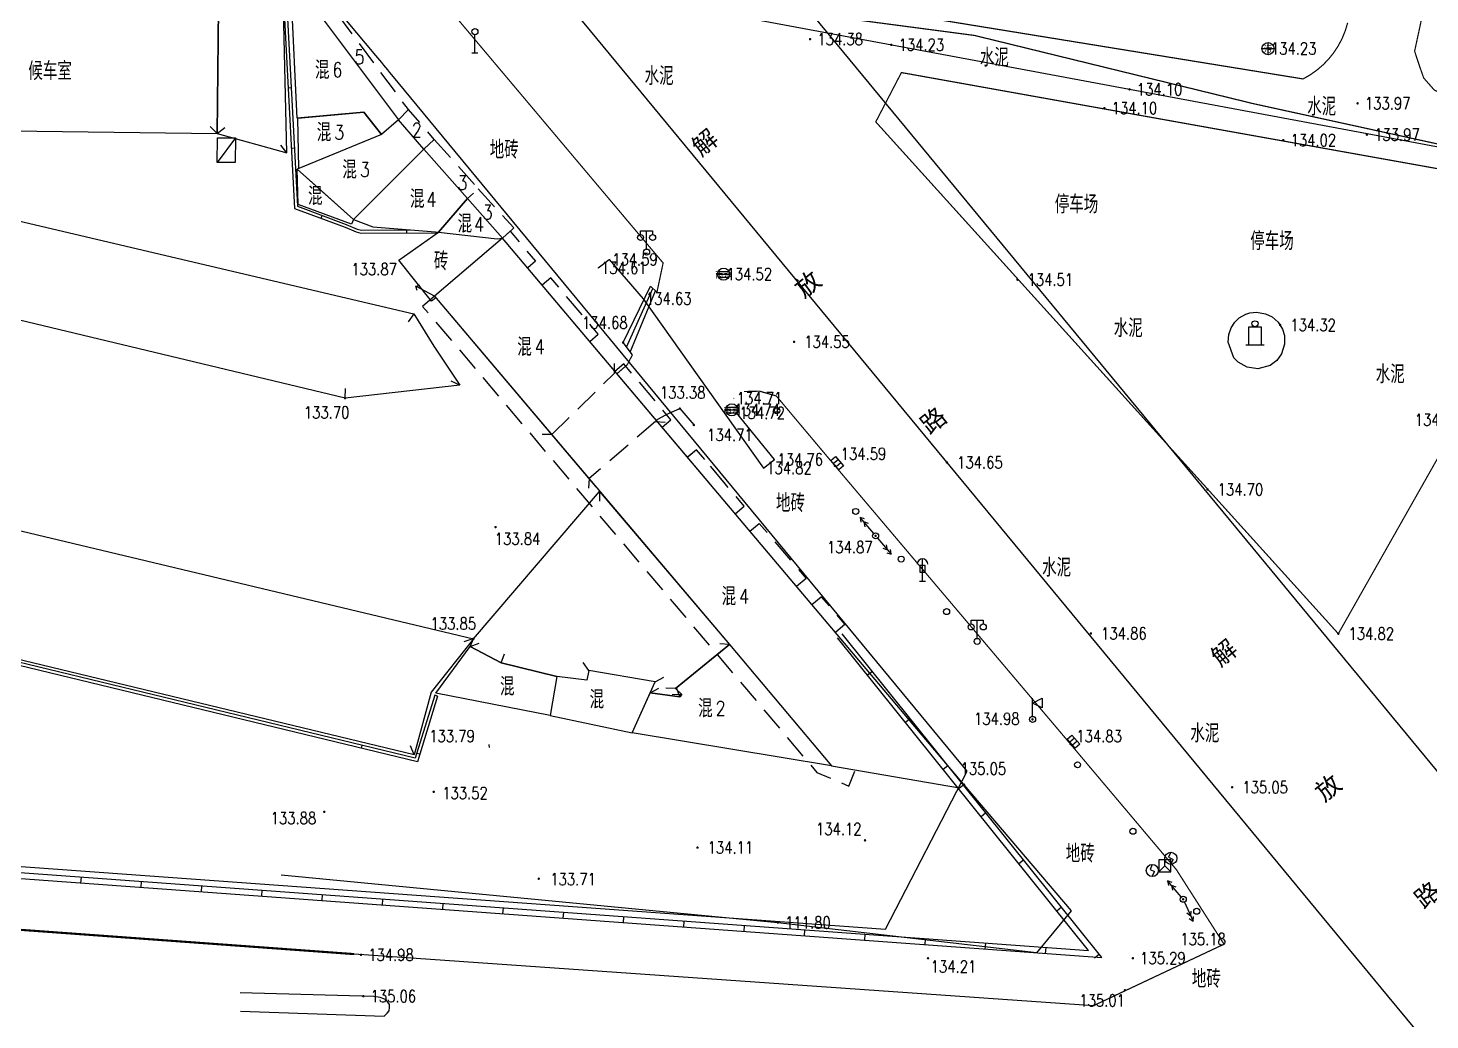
# Model space of a CAD drawing. Extents: x 529262 to 576451, y 2694391 to 2717535.
# Drawn here: x 566270 to 566386, y 2710124 to 2710206.1 of the extents above; entities that cross this region are included whole.
import ezdxf
from ezdxf.enums import TextEntityAlignment as Align
from ezdxf.xclip import XClip

# ---------------------------------------------------------------- set-up
doc = ezdxf.new("R2010")
doc.units = 0
doc.header["$XCLIPFRAME"] = 0
doc.linetypes.add('X2', pattern=[10, 8, -2])
doc.linetypes.add('X5', pattern=[3, 2, -1])
for name, color, linetype in [('a红线图', 1, 'Continuous'), ('COMPONENT', 8, 'Continuous'), ('DLDW', 8, 'Continuous'), ('DLSS', 4, 'Continuous'), ('DMTZ', 8, 'Continuous'), ('GCD', 8, 'Continuous'), ('GXYZ', 8, 'Continuous'), ('JMD', 8, 'Continuous'), ('PP-COM', 7, 'Continuous'), ('RD-中线', 40, 'Continuous'), ('RD-红线', 7, 'Continuous'), ('ZBTZ', 8, 'Continuous'), ('ZJ', 7, 'Continuous'), ('污水管径标注_W10-', 202, 'Continuous')]:
    doc.layers.add(name, color=color, linetype=linetype)
doc.styles.add('HZ', font='rs.shx', dxfattribs={"width": 0.8, "bigfont": 'hztxt.shx'})
doc.styles.add('宋体', font='', dxfattribs={"width": 0.75})
doc.styles.add('等线体', font='simhei.ttf')
doc.styles.get('宋体').set_extended_font_data('SimSun')
doc.linetypes.add('10422', pattern='A,0.75,[150,AAA.SHX,S=0.5,R=0,X=0,Y=0.5],1.5,[177,AAA.SHX,S=1,R=0,X=0,Y=0.4],0.75', length=3)

# ---------------------------------------------------------------- blocks, each defined once
blk = doc.blocks.new('A$C19FD0107')
at = {"layer": 'RD-中线', "color": 8}
blk.add_lwpolyline([(-4615.53, 15735.43), (-4686.29, 15821.14, 0.001837), (-4687.7, 15822.84), (-4840.2, 16004.84)], format="xyb", dxfattribs=at)
blk.add_lwpolyline([(-4610.74, 15729.63), (-4615.53, 15735.43)], dxfattribs=at)
at = {"layer": 'RD-中线', "color": 8, "linetype": 'Continuous', "flags": 128}
for points in [[(-4490.73, 14139.44, 0), (-4490.29, 14139.42)], [(-3818.25, 14086.17, 0), (-3817.74, 14086.17)]]:
    blk.add_lwpolyline(points, format="xyb", dxfattribs=at)
at = {"layer": 'RD-红线', "color": 8}
blk.add_lwpolyline([(-4650.3, 15753.99), (-4675.61, 15784.64), (-4697.86, 15811.6, 0.001837), (-4699.2, 15813.21), (-4838.21, 15979.12)], format="xyb", dxfattribs=at)
for points in [[(-4598.78, 15738.7), (-4675.14, 15831.21)], [(-4657.05, 15740.92), (-4650.3, 15753.99)]]:
    blk.add_lwpolyline(points, dxfattribs=at)
at = {"layer": 'RD-红线', "color": 8, "flags": 128}
blk.add_lwpolyline([(-5250.33, 15783.95), (-4657.05, 15740.92)], dxfattribs=at)
blk = doc.blocks.new('GC200')
at = {"linetype": 'Continuous', "const_width": 0.2, "flags": 128}
blk.add_lwpolyline([(-0.1, 0, 1), (0.1, 0, 1)], format="xyb", close=True, dxfattribs=at)
blk = doc.blocks.new('gc170')
at = {"color": 8, "linetype": 'Continuous'}
blk.add_circle((0, 0), 0.5, dxfattribs=at)
blk = doc.blocks.new('gc097')
at = {"color": 8}
for p, q in [((-1, 2.9), (-1, 3.5)), ((-1, 3.5), (1, 3.5)), ((0, 0.5), (0, 3.5)), ((1, 3.5), (1, 2.9))]:
    blk.add_line(p, q, dxfattribs=at)
for centre in [(-1, 2.4), (1, 2.4), (0, 0)]:
    blk.add_circle(centre, 0.5, dxfattribs=at)
blk = doc.blocks.new('gc183')
for p, q in [((0, 0), (0, 3)), ((-0.5, 0), (0.5, 0))]:
    blk.add_line(p, q)
blk.add_circle((0, 3.5), 0.5)
blk = doc.blocks.new('gc107')
for p, q in [((-1, 0), (-1, 3)), ((-1, 3), (1, 3)), ((1, 3), (1, 0)), ((-1.5, 0), (1.5, 0))]:
    blk.add_line(p, q)
blk.add_circle((0, 3.5), 0.5)
blk = doc.blocks.new('gc013a')
at = {"linetype": 'Continuous'}
blk.add_line((0.5, 0), (4, 0), dxfattribs=at)
at = {"linetype": 'Continuous', "flags": 128}
for points in [[(2.31, -0.4), (3, 0), (2.31, 0.4)], [(3.31, -0.4), (4, 0), (3.31, 0.4)]]:
    blk.add_lwpolyline(points, dxfattribs=at)
blk = doc.blocks.new('gc041')
for p, q in [((-1, 0.5), (1, 0.5)), ((-1, -0.5), (-1, 0.5)), ((-0.33, 0.5), (-0.33, -0.5)), ((0.33, 0.5), (0.33, -0.5)), ((1, 0.5), (1, -0.5)), ((1, -0.5), (-1, -0.5))]:
    blk.add_line(p, q)
blk = doc.blocks.new('gc050')
for p, q in [((0, 1), (-0.38, 0.18)), ((-0.38, 0.18), (0.38, -0.18)), ((0, -1), (0.38, -0.18))]:
    blk.add_line(p, q)
blk.add_circle((0, 0), 1)
blk = doc.blocks.new('gc049')
for p, q in [((-1, 1), (-1, -1)), ((1, 1), (-1, 1)), ((-1, -1), (0, 0)), ((0, 0), (0, 1)), ((0, 0), (1, -1)), ((1, -1), (1, 1)), ((-1, -1), (1, -1))]:
    blk.add_line(p, q)
blk = doc.blocks.new('gc013b')
at = {"linetype": 'Continuous'}
blk.add_line((0.5, 0), (4, 0), dxfattribs=at)
at = {"linetype": 'Continuous', "flags": 128}
blk.add_lwpolyline([(3.5, 0.5), (4, 0), (3.5, -0.5)], dxfattribs=at)
blk = doc.blocks.new('gc019')
for p, q in [((0, 0.5), (0, 3.5)), ((0, 2.7), (1.6, 3.5)), ((1.6, 1.9), (0, 2.7)), ((1.6, 3.5), (1.6, 1.9))]:
    blk.add_line(p, q)
blk.add_circle((0, 0), 0.5)
blk = doc.blocks.new('gcbj0103')
for p, q in [((-1, 0), (1, 0)), ((-0.9, 0.43), (0.9, 0.43)), ((-0.88, -0.47), (0.88, -0.47))]:
    blk.add_line(p, q)
blk.add_circle((0, 0), 1)
blk = doc.blocks.new('gcbj0102')
for p, q in [((-1, 0), (1, 0)), ((0, -1), (0, 1))]:
    blk.add_line(p, q)
blk.add_circle((0, 0), 1)

msp = doc.modelspace()

# ---------------------------------------------------------------- linework, layer by layer
at = {"layer": 'a红线图', "color": 8, "linetype": 'Continuous', "lineweight": 0, "const_width": 0.1, "elevation": 1, "flags": 128}
msp.add_lwpolyline([(566172.43, 2710207.167), (566212.383, 2710208.175), (566252.319, 2710209.071), (566279.215, 2710209.883), (566301.016, 2710211.706), (566331.862, 2710207.632), (566348.314, 2710205.46), (566371.373, 2710199.816), (566398.459, 2710193.891), (566418.491, 2710205.643), (566445.047, 2710194.234), (566481.463, 2710178.052), (566517.661, 2710160.821), (566553.685, 2710143.725), (566589.853, 2710126.301), (566661.288, 2710090.646), (566696.597, 2710071.626), (566725.76, 2710055.912)], dxfattribs=at)
msp.add_lwpolyline([(566172.43, 2710207.167), (566212.383, 2710208.175), (566252.319, 2710209.071), (566279.215, 2710209.883), (566301.016, 2710211.706), (566331.862, 2710207.632), (566348.314, 2710205.46), (566371.373, 2710199.816), (566398.459, 2710193.891), (566418.491, 2710205.643), (566445.047, 2710194.234), (566481.463, 2710178.052), (566517.661, 2710160.821), (566553.685, 2710143.725), (566589.853, 2710126.301), (566661.288, 2710090.646), (566696.597, 2710071.626), (566725.76, 2710055.912)], dxfattribs=at)
at = {"layer": 'DLDW', "linetype": 'Continuous'}
for p, q in [((566344.005, 2710160.304, 134.915), (566344.005, 2710162.156, 134.915)), ((566343.755, 2710160.304, 134.915), (566344.255, 2710160.304, 134.915))]:
    msp.add_line(p, q, dxfattribs=at)
at = {"layer": 'DLDW', "linetype": 'Continuous', "elevation": 134.915}
msp.add_lwpolyline([(566343.812, 2710161.634), (566344.197, 2710161.634), (566344.197, 2710161.017), (566343.812, 2710161.017)], close=True, dxfattribs=at)
at = {"layer": 'DLDW', "linetype": 'Continuous'}
msp.add_arc((566344.007, 2710161.717, 134.915), 0.442, 0, 180, dxfattribs=at)
at = {"layer": 'DLSS', "linetype": 'Continuous', "flags": 128}
for points, const_width, elevation in [([(566413.884, 2710218.946), (566407.646, 2710206.971), (566404.759, 2710202.048), (566402.506, 2710199.325), (566402.506, 2710199.325), (566401.417, 2710198.726), (566400.127, 2710198.326), (566398.676, 2710198.179), (566388.892, 2710199.765), (566386.342, 2710200.936), (566385.463, 2710201.936), (566385.14, 2710202.846), (566384.708, 2710204.157), (566388.623, 2710222.314)], 0.1, 138.957), ([(566293.982, 2710209.442), (566298.282, 2710211.648), (566299.603, 2710212.025), (566301.089, 2710212.126), (566320.326, 2710189.276), (566322.557, 2710186.638), (566322.044, 2710184.215)], 0.1, 134.186), ([(566293.982, 2710209.442), (566298.282, 2710211.648), (566299.603, 2710212.025), (566301.089, 2710212.126), (566320.326, 2710189.276), (566322.557, 2710186.638), (566322.044, 2710184.215)], 0.1, 134.186), ([(566364.998, 2710203.567), (566331.079, 2710209.079)], 0.1, 137.14), ([(566364.998, 2710198.313), (566342.265, 2710202.389), (566340.143, 2710198.31), (566364.998, 2710170.798)], 0.1, 134.815), ([(566364.998, 2710198.313), (566342.265, 2710202.389), (566340.143, 2710198.31), (566364.998, 2710170.798)], 0.1, 134.815), ([(566364.998, 2710170.798), (566378.398, 2710155.965), (566398.928, 2710192.23), (566364.998, 2710198.313)], 0.1, 134.815), ([(566364.998, 2710170.798), (566378.398, 2710155.965), (566398.928, 2710192.23), (566364.998, 2710198.313)], 0.1, 134.815), ([(566364.998, 2710170.798), (566378.398, 2710155.965), (566398.928, 2710192.23), (566364.998, 2710198.313)], 0.1, 134.815), ([(566329.236, 2710175.999), (566330.526, 2710176.031), (566331.917, 2710175.633), (566336.761, 2710169.865), (566339.132, 2710167.062)], 0.1, 134.222), ([(566329.236, 2710175.999), (566330.526, 2710176.031), (566331.917, 2710175.633), (566336.761, 2710169.865), (566356.247, 2710146.832), (566364.998, 2710136.454)], 0.1, 134.222), ([(566321.985, 2710173.631), (566322.853, 2710174.11), (566323.931, 2710174.586)], 0.1, 134.894), ([(566321.985, 2710173.631), (566322.853, 2710174.11), (566323.931, 2710174.586)], 0.1, 134.894), ([(566091.013, 2710144.453), (566296.997, 2710129.457)], 0.175, 135.402), ([(566364.998, 2710136.454), (566368.945, 2710130.278), (566358.137, 2710125.184)], 0.1, 134.222)]:
    msp.add_lwpolyline(points, dxfattribs=dict(at, const_width=const_width, elevation=elevation))
at = {"layer": 'DLSS', "linetype": 'Continuous', "const_width": 0.1, "elevation": 137.14, "flags": 128}
msp.add_lwpolyline([(566379.17, 2710206.507, -0.217553), (566375.481, 2710201.863), (566364.998, 2710203.567)], format="xyb", dxfattribs=at)
at = {"layer": 'DLSS', "linetype": 'X2', "const_width": 0.1, "elevation": 134.894, "flags": 128}
msp.add_lwpolyline([(566318.74, 2710177.475), (566319.584, 2710178.215), (566320.017, 2710179.037)], dxfattribs=at)
msp.add_lwpolyline([(566318.74, 2710177.475), (566319.584, 2710178.215), (566320.017, 2710179.037)], dxfattribs=at)
at = {"layer": 'DMTZ', "linetype": '10422', "flags": 128}
msp.add_lwpolyline([(566369.288, 2710180.09), (566369.339, 2710180.724), (566369.539, 2710181.283), (566369.852, 2710181.75), (566370.21, 2710182.087), (566370.751, 2710182.394), (566371.087, 2710182.502), (566371.642, 2710182.565), (566372.388, 2710182.439), (566372.914, 2710182.183), (566373.427, 2710181.727), (566373.779, 2710181.16), (566373.938, 2710180.637), (566373.958, 2710179.93), (566373.706, 2710179.128), (566373.306, 2710178.579), (566372.749, 2710178.157), (566371.747, 2710177.876), (566370.86, 2710178.004), (566370.112, 2710178.431), (566369.761, 2710178.801)], close=True, dxfattribs=at)
msp.add_lwpolyline([(566369.288, 2710180.09), (566369.339, 2710180.724), (566369.539, 2710181.283), (566369.852, 2710181.75), (566370.21, 2710182.087), (566370.751, 2710182.394), (566371.087, 2710182.502), (566371.642, 2710182.565), (566372.388, 2710182.439), (566372.914, 2710182.183), (566373.427, 2710181.727), (566373.779, 2710181.16), (566373.938, 2710180.637), (566373.958, 2710179.93), (566373.706, 2710179.128), (566373.306, 2710178.579), (566372.749, 2710178.157), (566371.747, 2710177.876), (566370.86, 2710178.004), (566370.112, 2710178.431), (566369.761, 2710178.801)], close=True, dxfattribs=at)
at = {"layer": 'JMD', "linetype": 'Continuous'}
for p, q in [((566291.549, 2710201.133), (566291.798, 2710201.146)), ((566285.662, 2710197.358), (566285.103, 2710197.931)), ((566285.662, 2710197.358), (566286.301, 2710197.838)), ((566287.198, 2710196.993, 133.827), (566285.675, 2710194.961)), ((566291.434, 2710195.757), (566290.942, 2710196.388)), ((566291.808, 2710196.139), (566292.058, 2710196.152)), ((566294.267, 2710190.327), (566294.355, 2710190.561)), ((566301.369, 2710189.13), (566301.368, 2710189.38)), ((566319.238, 2710180.058), (566321.513, 2710184.726)), ((566319.238, 2710180.058), (566321.513, 2710184.726)), ((566319.541, 2710179.661), (566321.719, 2710184.527)), ((566319.541, 2710179.661), (566321.719, 2710184.527)), ((566321.513, 2710184.726), (566322.044, 2710184.215)), ((566321.513, 2710184.726), (566322.044, 2710184.215)), ((566319.844, 2710179.263), (566321.926, 2710184.328)), ((566319.844, 2710179.263), (566321.926, 2710184.328)), ((566301.934, 2710182.418), (566301.468, 2710181.768)), ((566301.934, 2710182.418), (566301.468, 2710181.768)), ((566320.017, 2710179.037), (566319.238, 2710180.058)), ((566320.017, 2710179.037), (566319.238, 2710180.058)), ((566318.527, 2710177.521), (566318.534, 2710178.321)), ((566318.527, 2710177.521), (566318.534, 2710178.321)), ((566305.753, 2710176.521), (566305.027, 2710176.859)), ((566305.753, 2710176.521), (566305.027, 2710176.859)), ((566296.251, 2710175.456), (566296.3, 2710176.255)), ((566296.251, 2710175.456), (566296.3, 2710176.255)), ((566323.931, 2710174.586), (566325.103, 2710173.232)), ((566323.931, 2710174.586), (566325.103, 2710173.232)), ((566321.926, 2710173.522), (566322.723, 2710173.462)), ((566321.926, 2710173.522), (566322.723, 2710173.462)), ((566313.355, 2710172.443), (566312.555, 2710172.45)), ((566313.355, 2710172.443), (566312.555, 2710172.45)), ((566316.446, 2710168.805), (566316.386, 2710168.007)), ((566316.446, 2710168.805), (566316.386, 2710168.007)), ((566317.285, 2710167.743), (566317.283, 2710166.943)), ((566306.828, 2710155.548, 133.849), (566306.072, 2710155.286, 133.849)), ((566306.594, 2710154.907), (566307.349, 2710155.17)), ((566328.049, 2710155.058), (566327.252, 2710155.133)), ((566309.158, 2710153.557), (566309.441, 2710154.305)), ((566316.408, 2710152.926), (566315.95, 2710153.582)), ((566321.907, 2710151.985), (566322.613, 2710152.36)), ((566339.861, 2710152.841), (566339.47, 2710152.528)), ((566321.494, 2710151.074), (566322.194, 2710151.462)), ((566323.568, 2710151.433), (566322.768, 2710151.466)), ((566324.105, 2710150.921), (566323.305, 2710150.902)), ((566323.94, 2710150.748), (566323.674, 2710151.503)), ((566303.903, 2710150.796), (566303.664, 2710150.87)), ((566342.988, 2710148.94), (566342.597, 2710148.627)), ((566297.637, 2710146.734), (566297.578, 2710146.491)), ((566301.966, 2710145.931, 2.561), (566301.673, 2710146.676, 2.561)), ((566308.194, 2710146.553, 133.247), (566308.158, 2710146.8, 133.247)), ((566302.193, 2710146.091), (566302.431, 2710146.018)), ((566346.114, 2710145.038), (566345.724, 2710144.725)), ((566349.241, 2710141.137), (566348.851, 2710140.824)), ((566352.368, 2710137.235), (566351.978, 2710136.922)), ((566274.403, 2710135.336), (566274.44, 2710135.835)), ((566279.39, 2710134.972), (566279.427, 2710135.471)), ((566284.377, 2710134.607), (566284.413, 2710135.106)), ((566289.364, 2710134.243), (566289.4, 2710134.742)), ((566294.35, 2710133.878), (566294.387, 2710134.377)), ((566299.337, 2710133.514), (566299.373, 2710134.013)), ((566304.324, 2710133.149), (566304.36, 2710133.648)), ((566309.31, 2710132.785), (566309.347, 2710133.284)), ((566314.297, 2710132.42), (566314.333, 2710132.919)), ((566319.284, 2710132.056), (566319.32, 2710132.555)), ((566355.495, 2710133.333), (566355.105, 2710133.021)), ((566324.27, 2710131.692), (566324.307, 2710132.19)), ((566329.257, 2710131.327), (566329.294, 2710131.826)), ((566334.244, 2710130.963), (566334.28, 2710131.461)), ((566339.23, 2710130.598), (566339.267, 2710131.097)), ((566344.217, 2710130.234), (566344.254, 2710130.732)), ((566349.204, 2710129.869), (566349.24, 2710130.368)), ((566354.191, 2710129.505), (566354.227, 2710130.003)), ((566358.622, 2710129.432), (566358.232, 2710129.119))]:
    msp.add_line(p, q, dxfattribs=at)
at = {"layer": 'JMD', "linetype": 'X5'}
for p, q in [((566313.355, 2710172.443), (566318.527, 2710177.521)), ((566313.355, 2710172.443), (566318.527, 2710177.521)), ((566321.926, 2710173.522), (566316.446, 2710168.805)), ((566321.926, 2710173.522), (566316.446, 2710168.805))]:
    msp.add_line(p, q, dxfattribs=at)
at = {"layer": 'JMD', "linetype": 'Continuous', "flags": 128}
for points, elevation in [([(566291.825, 2710208.529), (566292.702, 2710208.789), (566292.9, 2710208.887), (566300.663, 2710198.475), (566299.26, 2710197.269), (566297.791, 2710199.109), (566292.298, 2710198.621)], 134.571), ([(566285.662, 2710197.358), (566285.791, 2710207.73), (566249.533, 2710208.187), (566249.403, 2710197.815)], 133.819), ([(566291.434, 2710195.757), (566291.147, 2710207.615), (566285.791, 2710207.73), (566285.662, 2710197.358)], 136.798), ([(566292.292, 2710194.393), (566294.537, 2710192.378), (566296.939, 2710190.222), (566302.776, 2710196.061), (566300.663, 2710198.475), (566299.26, 2710197.269)], 135.301), ([(566292.439, 2710194.454), (566292.351, 2710198.626), (566297.791, 2710199.109), (566299.26, 2710197.269)], 137.459), ([(566285.698, 2710196.998), (566287.198, 2710196.993), (566287.175, 2710194.956), (566285.675, 2710194.961)], 133.813), ([(566296.939, 2710190.222), (566298.539, 2710189.619), (566303.722, 2710189.217), (566303.971, 2710189.188), (566306.367, 2710191.959), (566302.776, 2710196.061)], 138.207), ([(566296.939, 2710190.222), (566296.77, 2710189.85), (566292.373, 2710191.467), (566292.292, 2710194.393)], 138.207), ([(566259.364, 2710192.447), (566301.934, 2710182.418), (566303.598, 2710179.757), (566305.753, 2710176.521), (566296.251, 2710175.456), (566257.441, 2710184.734)], 135.832), ([(566259.364, 2710192.447), (566301.934, 2710182.418), (566303.598, 2710179.757), (566305.753, 2710176.521), (566296.251, 2710175.456), (566257.441, 2710184.734)], 135.832), ([(566306.367, 2710191.959), (566303.971, 2710189.188), (566308.83, 2710188.63), (566309.283, 2710188.677), (566306.367, 2710191.959)], 134.792), ([(566303.747, 2710183.752), (566303.411, 2710183.467), (566300.693, 2710186.866), (566303.971, 2710189.188), (566308.83, 2710188.63), (566309.283, 2710188.677), (566303.642, 2710183.877)], 133.883), ([(566303.747, 2710183.752), (566303.411, 2710183.467), (566300.693, 2710186.866), (566303.971, 2710189.188), (566308.83, 2710188.63), (566309.283, 2710188.677), (566303.642, 2710183.877)], 133.883), ([(566347.44, 2710143.48), (566309.283, 2710188.677), (566303.642, 2710183.877), (566328.049, 2710155.058), (566336.484, 2710145.039), (566347.059, 2710143.219)], 134.894), ([(566303.368, 2710151.116), (566301.966, 2710145.931), (566241.215, 2710160.596), (566243.641, 2710170.612), (566306.878, 2710155.548)], 133.849), ([(566306.878, 2710155.548), (566317.285, 2710167.743), (566328.049, 2710155.058), (566323.568, 2710151.433), (566324.105, 2710150.921), (566323.94, 2710150.748), (566321.494, 2710151.074), (566321.907, 2710151.985), (566316.408, 2710152.926), (566316.26, 2710152.13), (566313.764, 2710152.428), (566309.158, 2710153.557), (566306.594, 2710154.907)], 133.849), ([(566313.223, 2710149.198), (566303.768, 2710151.053), (566306.594, 2710154.907), (566309.158, 2710153.557), (566313.764, 2710152.428)], 136.506), ([(566320.002, 2710147.774), (566321.494, 2710151.074), (566323.94, 2710150.748), (566324.105, 2710150.921), (566323.568, 2710151.433), (566328.049, 2710155.058), (566336.484, 2710145.039)], 137.091), ([(566320.002, 2710147.774), (566321.907, 2710151.985), (566316.408, 2710152.926), (566316.26, 2710152.13), (566313.764, 2710152.428), (566313.223, 2710149.198)], 137.091)]:
    msp.add_lwpolyline(points, close=True, dxfattribs=dict(at, elevation=elevation))
at = {"layer": 'JMD', "linetype": 'X5', "flags": 128}
for points, elevation in [([(566300.663, 2710198.475), (566301.492, 2710199.336), (566293.881, 2710209.579), (566292.9, 2710208.887)], 134.96), ([(566302.776, 2710196.061), (566303.631, 2710196.862), (566301.492, 2710199.336)], 134.526), ([(566303.631, 2710196.862), (566307.266, 2710192.771), (566306.367, 2710191.959)], 144.492), ([(566307.266, 2710192.771), (566310.198, 2710189.545), (566309.283, 2710188.677)], 145.455), ([(566309.283, 2710188.677), (566309.897, 2710189.26), (566312.013, 2710186.777), (566311.355, 2710186.222)], 134.798), ([(566316.482, 2710180.15), (566317.188, 2710180.746), (566313.262, 2710185.412), (566312.548, 2710184.809)], 139.844), ([(566316.482, 2710180.15), (566317.188, 2710180.746), (566313.262, 2710185.412), (566312.548, 2710184.809)], 139.844), ([(566303.642, 2710183.877), (566302.663, 2710183.047), (566315.293, 2710168.109)], 135.885), ([(566303.642, 2710183.877), (566302.663, 2710183.047), (566335.277, 2710144.474), (566337.925, 2710143.357), (566338.447, 2710144.701)], 135.885), ([(566322.473, 2710173.054), (566323.203, 2710173.67), (566319.31, 2710178.29), (566318.575, 2710177.67)], 140.164), ([(566322.473, 2710173.054), (566323.203, 2710173.67), (566319.31, 2710178.29), (566318.575, 2710177.67)], 140.164), ([(566327.752, 2710168.305), (566325.326, 2710171.188), (566324.579, 2710170.558)], 140.261), ([(566328.516, 2710165.895), (566329.255, 2710166.519), (566325.326, 2710171.188), (566324.579, 2710170.558)], 140.261), ([(566329.74, 2710164.446), (566330.503, 2710165.09), (566334.38, 2710160.544), (566333.594, 2710159.881)], 140.381), ([(566334.868, 2710158.371), (566335.639, 2710159.022), (566337.586, 2710156.739), (566336.804, 2710156.079)], 140.072)]:
    msp.add_lwpolyline(points, dxfattribs=dict(at, elevation=elevation))
at = {"layer": 'JMD', "linetype": 'Continuous', "flags": 128}
for points in [[(566291.198, 2710207.883), (566292.068, 2710191.146)], [(566291.447, 2710207.896), (566292.309, 2710191.323)], [(566156.962, 2710205.037), (566150.584, 2710204.458), (566148.738, 2710168.455), (566138.63, 2710168.826), (566135.868, 2710145.462), (566358.836, 2710129.165), (566337.37, 2710155.949)], [(566157.007, 2710204.539), (566151.061, 2710203.999), (566149.212, 2710167.938), (566139.072, 2710168.309), (566136.426, 2710145.922), (566357.729, 2710129.747), (566336.98, 2710155.636)], [(566292.068, 2710191.146), (566296.258, 2710189.586), (566297.181, 2710189.206), (566297.568, 2710189.11)], [(566292.309, 2710191.323), (566296.349, 2710189.819), (566297.259, 2710189.444), (566297.598, 2710189.36)], [(566297.598, 2710189.36), (566301.607, 2710189.381)], [(566297.568, 2710189.11), (566303.904, 2710189.143)], [(566317.182, 2710186.227), (566318.101, 2710186.927), (566320.9, 2710183.682), (566330.846, 2710169.671), (566331.771, 2710170.38), (566328.626, 2710174.231)], [(566303.903, 2710150.796), (566302.23, 2710145.365), (566241.352, 2710160.102), (566240.812, 2710160.358)], [(566303.664, 2710150.87), (566302.061, 2710145.663), (566241.436, 2710160.339), (566240.88, 2710160.603)], [(566347.43, 2710143.474), (566356.306, 2710133.028), (566353.428, 2710129.549), (566332.046, 2710132.055), (566290.972, 2710135.977)], [(566358.137, 2710125.184), (566296.997, 2710129.457)], [(566287.612, 2710124.747), (566299.474, 2710124.329), (566299.747, 2710124.557), (566299.893, 2710124.765), (566299.928, 2710125.033), (566299.919, 2710125.282), (566299.664, 2710125.67), (566299.455, 2710125.753), (566299.147, 2710125.867), (566298.621, 2710125.948), (566287.585, 2710126.263)]]:
    msp.add_lwpolyline(points, dxfattribs=at)
at = {"layer": 'JMD', "linetype": 'Continuous', "elevation": 134.894, "flags": 128}
msp.add_lwpolyline([(566326.498, 2710168.285), (566309.283, 2710188.677), (566303.642, 2710183.877), (566316.974, 2710168.135)], dxfattribs=at)
at = {"layer": '污水管径标注_W10-'}
msp.add_lwpolyline([(566182.238, 2710207.592), (566202.225, 2710208.311), (566212.586, 2710208.683), (566222.211, 2710209.058), (566242.196, 2710209.835), (566262.181, 2710210.613), (566282.166, 2710211.39), (566301.519, 2710212.143), (566321.8, 2710208.354), (566341.46, 2710204.682), (566361.12, 2710201.009), (566380.78, 2710197.337), (566397.853, 2710194.147)], dxfattribs=at)

# ---------------------------------------------------------------- block references
at = {"layer": 'COMPONENT', "linetype": 'Continuous', "xscale": 0.5, "yscale": 0.5}
for name, p in [('gcbj0102', (566372.583, 2710204.367)), ('gcbj0103', (566327.56, 2710185.71)), ('gcbj0103', (566328.244, 2710174.485))]:
    msp.add_blockref(name, p, dxfattribs=at)
at = {"layer": 'DLDW', "color": 252, "linetype": 'Continuous', "xscale": 0.5, "yscale": 0.5, "zscale": 0.5}
for name, p in [('gc097', (566321.189, 2710187.542, 134.255)), ('gc107', (566371.506, 2710179.855))]:
    msp.add_blockref(name, p, dxfattribs=at)
at = {"layer": 'DLDW', "linetype": 'Continuous', "xscale": 0.5, "yscale": 0.5, "zscale": 0.5}
for name, p in [('gc107', (566371.506, 2710179.855)), ('gc097', (566348.53, 2710155.324, 134.92)), ('gc019', (566353.111, 2710148.877, 134.978))]:
    msp.add_blockref(name, p, dxfattribs=at)
at = {"layer": 'DLSS', "linetype": 'Continuous', "xscale": 0.5, "yscale": 0.5, "zscale": 0.5}
msp.add_blockref('gc183', (566306.995, 2710204.023, 134.427), dxfattribs=at)
at = {"layer": 'GCD', "linetype": 'Continuous'}
ref = msp.add_blockref('GC200', (566334.714, 2710205.154, 134.384), dxfattribs=dict(at, xscale=0.5, yscale=0.5, zscale=0.5))
ref.add_attrib('height', '134.38', dxfattribs={"linetype": 'Continuous', "height": 1, "style": 'HZ', "width": 0.8}).set_placement((566335.314, 2710205.154, 134.384), align=Align.MIDDLE_LEFT)
ref = msp.add_blockref('GC200', (566341.428, 2710204.689, 134.229), dxfattribs=dict(at, xscale=0.5, yscale=0.5, zscale=0.5))
ref.add_attrib('height', '134.23', dxfattribs={"linetype": 'Continuous', "height": 1, "style": 'HZ', "width": 0.8}).set_placement((566342.028, 2710204.689, 134.229), align=Align.MIDDLE_LEFT)
ref = msp.add_blockref('GC200', (566372.579, 2710204.378, 134.23), dxfattribs=dict(at, xscale=0.1999999999534339, yscale=0.1999999999534339, zscale=0.1999999999534339))
ref.add_attrib('height', '134.23', dxfattribs={"linetype": 'Continuous', "height": 1, "style": 'HZ', "width": 0.8}).set_placement((566372.819, 2710204.378, 134.23), align=Align.MIDDLE_LEFT)
ref = msp.add_blockref('GC200', (566361.128, 2710201.002, 134.1), dxfattribs=dict(at, xscale=0.5, yscale=0.5, zscale=0.5))
ref.add_attrib('height', '134.10', dxfattribs={"linetype": 'Continuous', "height": 1, "style": 'HZ', "width": 0.8}).set_placement((566361.728, 2710201.002, 134.1), align=Align.MIDDLE_LEFT)
ref = msp.add_blockref('GC200', (566359.051, 2710199.442, 134.099), dxfattribs=dict(at, xscale=0.5, yscale=0.5))
ref.add_attrib('height', '134.10', dxfattribs={"linetype": 'Continuous', "height": 1, "style": 'HZ', "width": 0.8}).set_placement((566359.651, 2710199.442, 134.099), align=Align.MIDDLE_LEFT)
ref = msp.add_blockref('GC200', (566379.996, 2710199.844, 133.971), dxfattribs=dict(at, xscale=0.5, yscale=0.5, zscale=0.5))
ref.add_attrib('height', '133.97', dxfattribs={"linetype": 'Continuous', "height": 1, "style": 'HZ', "width": 0.8}).set_placement((566380.596, 2710199.844, 133.971), align=Align.MIDDLE_LEFT)
ref = msp.add_blockref('GC200', (566373.848, 2710196.793, 134.018), dxfattribs=dict(at, xscale=0.5, yscale=0.5, zscale=0.5))
ref.add_attrib('height', '134.02', dxfattribs={"linetype": 'Continuous', "height": 1, "style": 'HZ', "width": 0.8}).set_placement((566374.448, 2710196.793, 134.018), align=Align.MIDDLE_LEFT)
ref = msp.add_blockref('GC200', (566380.76, 2710197.252, 133.97), dxfattribs=dict(at, xscale=0.5, yscale=0.5, zscale=0.5))
ref.add_attrib('height', '133.97', dxfattribs={"linetype": 'Continuous', "height": 1, "style": 'HZ', "width": 0.8}).set_placement((566381.36, 2710197.252, 133.97), align=Align.MIDDLE_LEFT)
ref = msp.add_blockref('GC200', (566318.097, 2710186.93, 134.593), dxfattribs=dict(at, xscale=0.1999999999534339, yscale=0.1999999999534339, zscale=0.1999999999534339))
ref.add_attrib('height', '134.59', dxfattribs={"linetype": 'Continuous', "height": 1, "style": 'HZ', "width": 0.8}).set_placement((566318.337, 2710186.93, 134.593), align=Align.MIDDLE_LEFT)
ref = msp.add_blockref('GC200', (566317.178, 2710186.23, 134.613), dxfattribs=dict(at, xscale=0.1999999999534339, yscale=0.1999999999534339, zscale=0.1999999999534339))
ref.add_attrib('height', '134.61', dxfattribs={"linetype": 'Continuous', "height": 1, "style": 'HZ', "width": 0.8}).set_placement((566317.418, 2710186.23, 134.613), align=Align.MIDDLE_LEFT)
ref = msp.add_blockref('GC200', (566327.558, 2710185.715, 134.518), dxfattribs=dict(at, xscale=0.1999999999534339, yscale=0.1999999999534339, zscale=0.1999999999534339))
ref.add_attrib('height', '134.52', dxfattribs={"linetype": 'Continuous', "height": 1, "style": 'HZ', "width": 0.8}).set_placement((566327.798, 2710185.715, 134.518), align=Align.MIDDLE_LEFT)
at = {"layer": 'GCD', "linetype": 'Continuous', "xscale": 0.5, "yscale": 0.5}
for p in [(566351.854, 2710185.257, 134.505), (566296.251, 2710175.456, 136.875), (566367.58, 2710167.897, 134.704), (566340.131, 2710164.061, 134.865), (566306.878, 2710155.548, 133.849), (566378.398, 2710155.965, 134.815), (566353.111, 2710148.877, 134.978), (566294.533, 2710141.221, 133.877), (566312.268, 2710135.695, 133.714), (566360.75, 2710126.463, 135.011)]:
    msp.add_blockref('GC200', p, dxfattribs=at)
at = {"layer": 'GCD', "linetype": 'Continuous'}
ref = msp.add_blockref('GC200', (566320.896, 2710183.685, 134.627), dxfattribs=dict(at, xscale=0.1999999999534339, yscale=0.1999999999534339, zscale=0.1999999999534339))
ref.add_attrib('height', '134.63', dxfattribs={"linetype": 'Continuous', "height": 1, "style": 'HZ', "width": 0.8}).set_placement((566321.136, 2710183.685, 134.627), align=Align.MIDDLE_LEFT)
at = {"layer": 'GCD', "linetype": 'Continuous', "xscale": 0.5, "yscale": 0.5, "zscale": 0.5}
for p in [(566373.592, 2710181.506, 134.324), (566319.238, 2710180.058, 134.675), (566333.385, 2710180.117, 134.551), (566323.931, 2710174.586, 133.375), (566325.103, 2710173.232, 134.71), (566336.761, 2710169.865, 134.587), (566346.029, 2710170.138, 134.65), (566308.702, 2710164.789, 133.835), (566357.939, 2710155.989, 134.86), (566356.247, 2710146.832, 134.832), (566303.581, 2710142.882, 133.516), (566347.44, 2710143.48, 134.894), (566369.623, 2710143.261, 135.051), (566325.399, 2710138.271, 134.11), (566339.255, 2710138.869, 135.879), (566365.571, 2710133.993, 135.178), (566344.464, 2710129.11, 134.054)]:
    msp.add_blockref('GC200', p, dxfattribs=at)
at = {"layer": 'GCD', "linetype": 'Continuous'}
ref = msp.add_blockref('GC200', (566328.402, 2710175.446, 134.71), dxfattribs=dict(at, xscale=0.1999999999534339, yscale=0.1999999999534339, zscale=0.1999999999534339))
ref.add_attrib('height', '134.71', dxfattribs={"linetype": 'Continuous', "height": 1, "style": 'HZ', "width": 0.8}).set_placement((566328.642, 2710175.446, 134.71), align=Align.MIDDLE_LEFT)
ref = msp.add_blockref('GC200', (566328.21, 2710174.488, 134.736), dxfattribs=dict(at, xscale=0.1999999999534339, yscale=0.1999999999534339, zscale=0.1999999999534339))
ref.add_attrib('height', '134.74', dxfattribs={"linetype": 'Continuous', "height": 1, "style": 'HZ', "width": 0.8}).set_placement((566328.45, 2710174.488, 134.736), align=Align.MIDDLE_LEFT)
ref = msp.add_blockref('GC200', (566328.622, 2710174.234, 134.717), dxfattribs=dict(at, xscale=0.1999999999534339, yscale=0.1999999999534339, zscale=0.1999999999534339))
ref.add_attrib('height', '134.72', dxfattribs={"linetype": 'Continuous', "height": 1, "style": 'HZ', "width": 0.8}).set_placement((566328.862, 2710174.234, 134.717), align=Align.MIDDLE_LEFT)
ref = msp.add_blockref('GC200', (566331.767, 2710170.383, 134.76), dxfattribs=dict(at, xscale=0.1999999999534339, yscale=0.1999999999534339, zscale=0.1999999999534339))
ref.add_attrib('height', '134.76', dxfattribs={"linetype": 'Continuous', "height": 1, "style": 'HZ', "width": 0.8}).set_placement((566332.007, 2710170.383, 134.76), align=Align.MIDDLE_LEFT)
ref = msp.add_blockref('GC200', (566330.842, 2710169.674, 134.819), dxfattribs=dict(at, xscale=0.1999999999534339, yscale=0.1999999999534339, zscale=0.1999999999534339))
ref.add_attrib('height', '134.82', dxfattribs={"linetype": 'Continuous', "height": 1, "style": 'HZ', "width": 0.8}).set_placement((566331.082, 2710169.674, 134.819), align=Align.MIDDLE_LEFT)
ref = msp.add_blockref('GC200', (566332.048, 2710132.068, 111.801), dxfattribs=dict(at, xscale=0.5, yscale=0.5, zscale=0.5))
ref.add_attrib('height', '111.80', dxfattribs={"linetype": 'Continuous', "height": 1, "style": 'HZ', "width": 0.8}).set_placement((566332.648, 2710132.068, 111.801), align=Align.MIDDLE_LEFT)
ref = msp.add_blockref('GC200', (566297.569, 2710129.397, 134.98), dxfattribs=dict(at, xscale=0.5, yscale=0.5, zscale=0.5))
ref.add_attrib('height', '134.98', dxfattribs={"linetype": 'Continuous', "height": 1, "style": 'HZ', "width": 0.8}).set_placement((566298.169, 2710129.397, 134.98), align=Align.MIDDLE_LEFT)
ref = msp.add_blockref('GC200', (566361.405, 2710129.118, 135.29), dxfattribs=dict(at, xscale=0.5, yscale=0.5, zscale=0.5))
ref.add_attrib('height', '135.29', dxfattribs={"linetype": 'Continuous', "height": 1, "style": 'HZ', "width": 0.8}).set_placement((566362.005, 2710129.118, 135.29), align=Align.MIDDLE_LEFT)
ref = msp.add_blockref('GC200', (566297.756, 2710125.973, 135.06), dxfattribs=dict(at, xscale=0.5, yscale=0.5, zscale=0.5))
ref.add_attrib('height', '135.06', dxfattribs={"linetype": 'Continuous', "height": 1, "style": 'HZ', "width": 0.8}).set_placement((566298.356, 2710125.973, 135.06), align=Align.MIDDLE_LEFT)
at = {"layer": 'GXYZ', "linetype": 'Continuous'}
for name, p, xscale, yscale, zscale, rotation in [('gc013b', (566303.861, 2710183.758, 135.885), 0.5000000000550237, 0.5000000000550237, 0.5000000000550237, 151.5392783177341), ('gc041', (566336.95, 2710170.069, 134.587), 0.4999999998231743, 0.4999999998231743, 0.4999999998231743, 309.5437929968465), ('gc013a', (566340.131, 2710164.061), 0.4999999999072443, 0.4999999999072443, 0.4999999999072443, 130.0411244807884), ('gc013a', (566340.131, 2710164.061), 0.5000000001376123, 0.5000000001376123, 0.5000000001376123, 310.2339664372248), ('gc041', (566356.496, 2710147.037, 134.832), 0.5000000000251968, 0.5000000000251968, 0.5000000000251968, 311.5363078242715), ('gc013a', (566365.571, 2710133.993, 135.178), 0.5000000001376123, 0.5000000001376123, 0.5000000001376123, 130.2339664372248), ('gc013a', (566365.571, 2710133.993), 0.5000000001297311, 0.5000000001297311, 0.5000000001297311, 294.2818291164752)]:
    msp.add_blockref(name, p, dxfattribs=dict(at, xscale=xscale, yscale=yscale, zscale=zscale, rotation=rotation))
at = {"layer": 'GXYZ', "linetype": 'Continuous', "xscale": 0.5, "yscale": 0.5, "zscale": 0.5}
for name, p in [('gc170', (566340.131, 2710164.061)), ('gc049', (566364.052, 2710136.76, 135.401)), ('gc050', (566364.542, 2710137.381, 135.209)), ('gc050', (566363.016, 2710136.374, 135.195)), ('gc170', (566365.571, 2710133.993, 135.178)), ('gc170', (566365.571, 2710133.993))]:
    msp.add_blockref(name, p, dxfattribs=at)
at = {"layer": 'PP-COM'}
ref = msp.add_blockref('A$C19FD0107', (570997.993, 2694390.603), dxfattribs=at)
XClip(ref).set_block_clipping_path([(-9366.4383134884, 14428.6043910822), (-3328.4480743363, 17452.7484863754)])
at = {"layer": 'ZBTZ', "linetype": 'Continuous', "xscale": 0.5000000000906482, "yscale": 0.5000000000906482, "zscale": 0.5000000000906482, "rotation": 130.443221286707}
for p in [(566331.948, 2710174.408), (566331.948, 2710174.408), (566338.489, 2710166.078), (566342.243, 2710162.135), (566346.004, 2710157.795), (566356.829, 2710145.117), (566361.415, 2710139.617), (566366.685, 2710132.999)]:
    msp.add_blockref('gc170', p, dxfattribs=at)

# ---------------------------------------------------------------- texts
at = {"layer": 'GCD', "linetype": 'Continuous', "style": 'HZ', "width": 0.8}
for s, p in [('133.87', (566298.658, 2710186.123)), ('134.51', (566354.579, 2710185.257)), ('134.68', (566317.737, 2710181.699)), ('134.32', (566376.317, 2710181.506)), ('134.55', (566336.11, 2710180.117)), ('133.38', (566324.18, 2710175.914)), ('133.70', (566294.723, 2710174.274, 3.171)), ('134.3', (566386.264, 2710173.665)), ('134.71', (566328.078, 2710172.415)), ('134.59', (566339.128, 2710170.851)), ('134.65', (566348.754, 2710170.138)), ('134.70', (566370.305, 2710167.897)), ('133.84', (566310.518, 2710163.82)), ('134.87', (566337.999, 2710163.126)), ('133.85', (566305.2, 2710156.799)), ('134.86', (566360.664, 2710155.989)), ('134.82', (566381.123, 2710155.965)), ('134.98', (566350.154, 2710148.925)), ('133.79', (566305.094, 2710147.497)), ('134.83', (566358.616, 2710147.488)), ('135.05', (566349.045, 2710144.799, -0.157)), ('133.52', (566306.169, 2710142.778)), ('135.05', (566372.348, 2710143.261)), ('133.88', (566291.982, 2710140.71)), ('134.12', (566337.086, 2710139.806, 1.758)), ('134.11', (566328.124, 2710138.271)), ('133.71', (566315.111, 2710135.65)), ('135.18', (566367.218, 2710130.69)), ('134.21', (566346.573, 2710128.425, -0.159)), ('135.01', (566358.865, 2710125.617))]:
    msp.add_text(s, height=1, dxfattribs=at).set_placement(p, align=Align.MIDDLE)
at = {"layer": 'GXYZ', "linetype": 'Continuous', "style": '宋体'}
for s, p in [('污', (566372.583, 2710204.361)), ('雨水', (566327.562, 2710185.67)), ('雨水', (566328.246, 2710174.444))]:
    msp.add_text(s, height=0.5, dxfattribs=at).set_placement(p, align=Align.MIDDLE)
at = {"layer": 'JMD', "linetype": 'Continuous', "style": 'HZ', "width": 0.8}
for s, p in [('5', (566297.025, 2710203.682)), ('6', (566295.212, 2710202.611)), ('3', (566295.361, 2710197.445)), ('2', (566301.776, 2710197.638)), ('3', (566297.474, 2710194.365)), ('3', (566305.542, 2710193.276)), ('4', (566302.985, 2710191.89)), ('4', (566306.922, 2710189.836)), ('3', (566307.629, 2710190.834)), ('4', (566311.941, 2710179.7)), ('4', (566311.941, 2710179.7)), ('4', (566328.841, 2710159.055)), ('2', (566326.902, 2710149.795))]:
    msp.add_text(s, height=1.2, dxfattribs=at).set_placement(p, align=Align.MIDDLE_LEFT)
for s, p in [('混', (566294.961, 2710202.606)), ('混', (566295.111, 2710197.439)), ('混', (566297.224, 2710194.36)), ('混', (566294.386, 2710192.179)), ('混', (566302.82, 2710191.937)), ('混', (566306.757, 2710189.883)), ('砖', (566304.796, 2710186.782)), ('混', (566311.69, 2710179.695)), ('混', (566311.69, 2710179.695)), ('混', (566328.591, 2710159.049)), ('混', (566310.263, 2710151.595)), ('混', (566317.673, 2710150.522)), ('混', (566326.652, 2710149.79))]:
    msp.add_text(s, height=1.5, dxfattribs=at).set_placement(p, align=Align.MIDDLE_RIGHT)
at = {"layer": 'ZJ', "color": 8, "linetype": 'Continuous', "style": 'HZ', "width": 0.8}
for s, p in [('水泥', (566349.949, 2710203.713)), ('候车室', (566271.856, 2710202.605)), ('水泥', (566322.224, 2710202.186)), ('水泥', (566377.02, 2710199.653)), ('地砖', (566309.416, 2710196.079)), ('停车场', (566356.744, 2710191.574)), ('停车场', (566372.914, 2710188.53)), ('水泥', (566361.024, 2710181.325)), ('水泥', (566361.024, 2710181.325)), ('水泥', (566382.694, 2710177.51)), ('水泥', (566382.694, 2710177.51)), ('地砖', (566333.09, 2710166.847)), ('水泥', (566355.098, 2710161.512)), ('水泥', (566355.098, 2710161.512)), ('水泥', (566367.362, 2710147.799)), ('地砖', (566357.059, 2710137.851)), ('地砖', (566367.485, 2710127.488))]:
    msp.add_text(s, height=1.5, dxfattribs=at).set_placement(p, align=Align.MIDDLE)
at = {"layer": 'ZJ', "color": 8, "linetype": 'Continuous', "style": '等线体'}
for s, p in [('解', (566325.988, 2710196.635, 0.15)), ('放', (566334.49, 2710184.914, 0.15)), ('放', (566334.49, 2710184.914, 0.15)), ('路', (566344.887, 2710173.641, 0.15)), ('路', (566344.887, 2710173.641, 0.15)), ('解', (566368.93, 2710154.415, 0.15)), ('放', (566377.533, 2710143.248, 0.15)), ('路', (566385.752, 2710134.392, 0.15))]:
    msp.add_text(s, height=1.5, rotation=38.8261, dxfattribs=at).set_placement(p, align=Align.MIDDLE)

doc.saveas('drawing.dxf')
